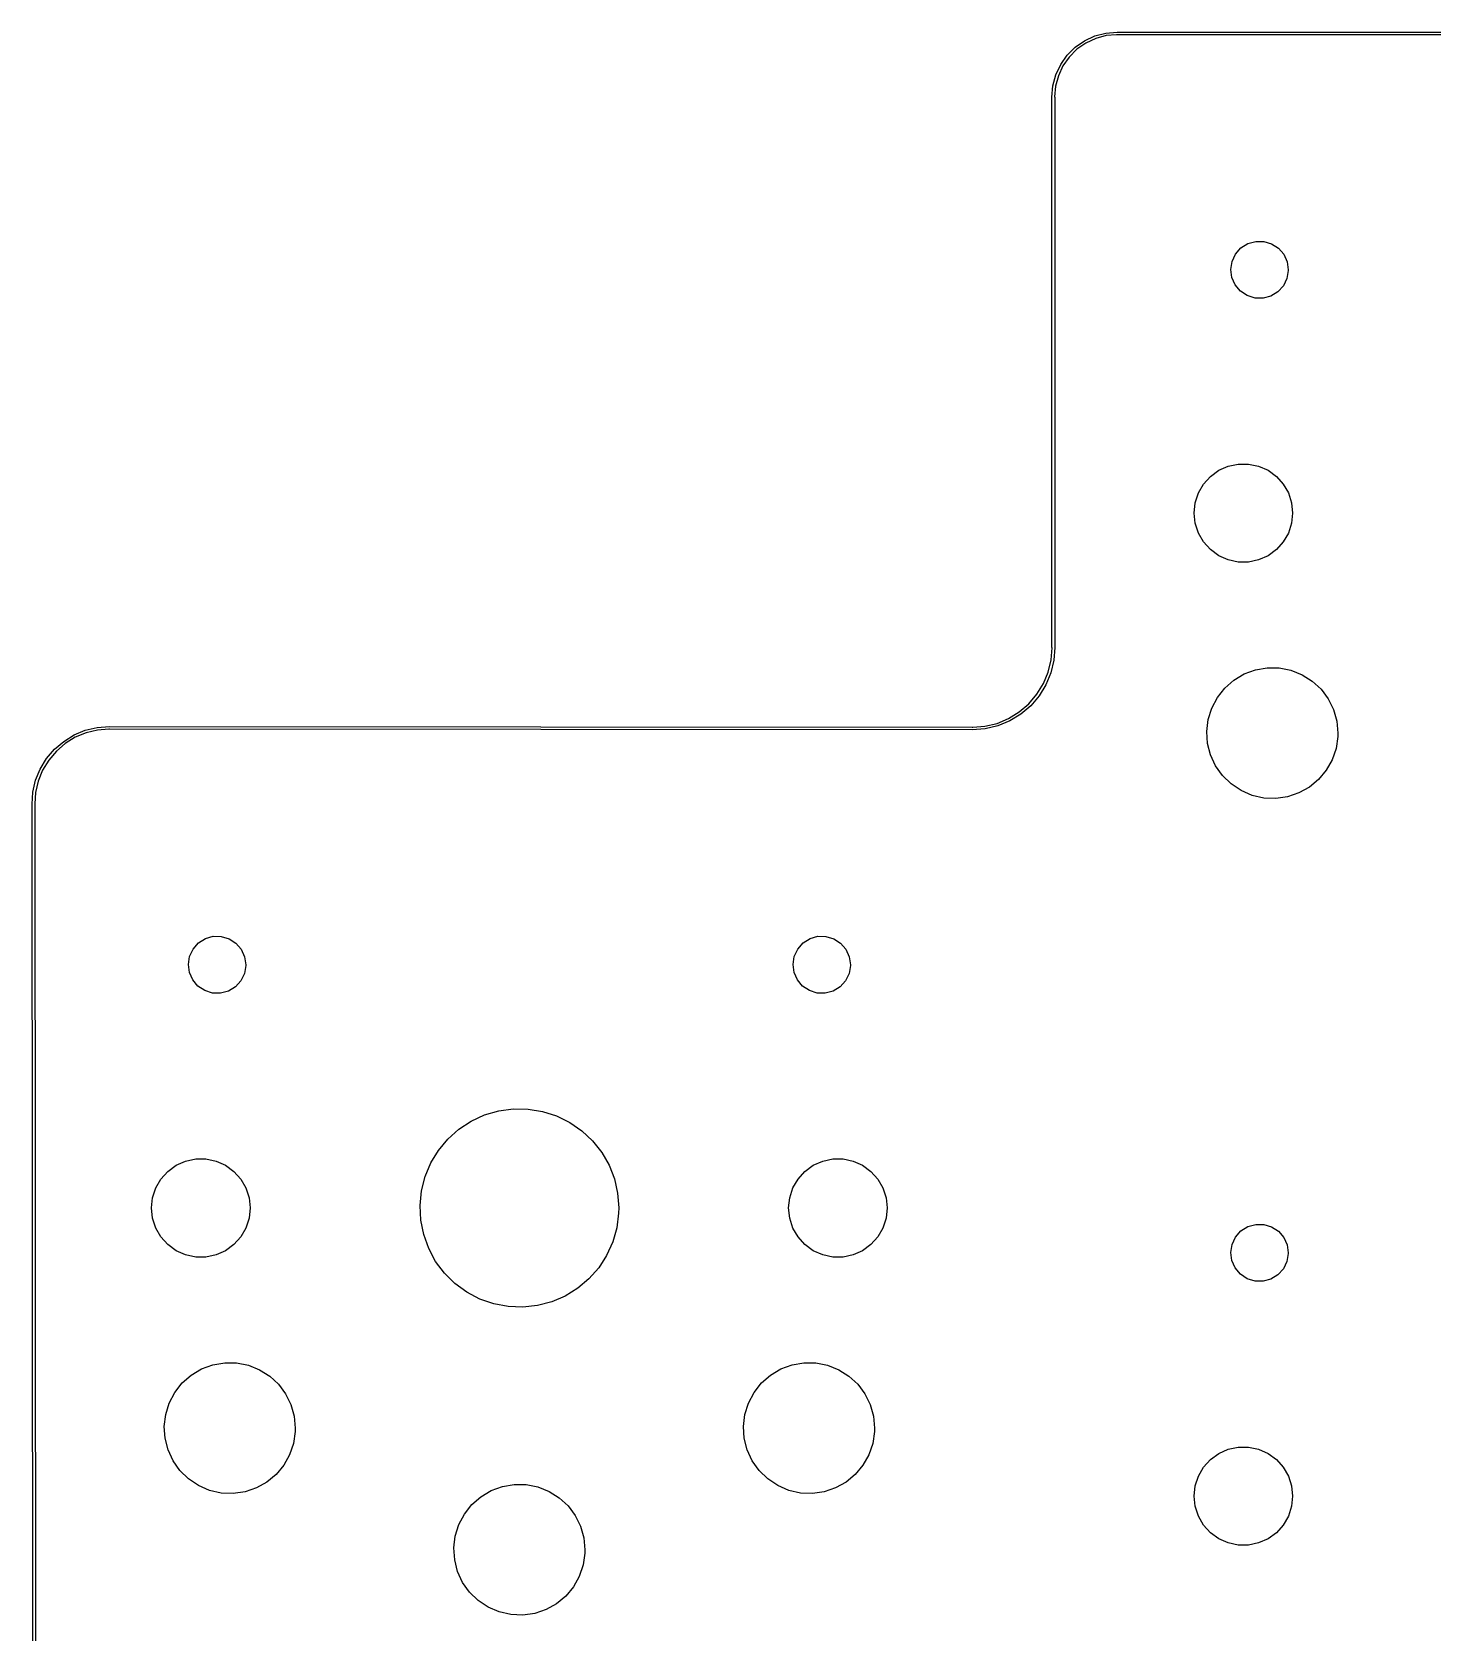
# Model space of a CAD drawing. Extents: x 19 to 128, y -105 to -19.
# Drawn here: x 18.67 to 42.85, y -53.42 to -25.77 of the extents above; entities that cross this region are included whole.
import ezdxf

# ---------------------------------------------------------------- set-up
doc = ezdxf.new("R2010")
doc.units = 0
doc.layers.add('BLACK', color=7, linetype='CONTINUOUS')

msp = doc.modelspace()

# ---------------------------------------------------------------- linework, layer by layer
at = {"layer": 'BLACK', "linetype": 'CONTINUOUS'}
for p, q in [((36.6769, -26.0382), (36.8375, -25.9257)), ((36.8604, -25.9655), (36.7064, -26.0734)), ((36.8375, -25.9257), (37.0152, -25.8428)), ((37.0309, -25.886), (36.8604, -25.9655)), ((37.0152, -25.8428), (37.2046, -25.7921)), ((37.2126, -25.8373), (37.0309, -25.886)), ((37.2046, -25.7921), (37.4, -25.775)), ((37.3918, -25.8216), (37.2126, -25.8373)), ((37.4, -25.825), (37.3918, -25.8216)), ((37.4, -25.775), (52.71, -25.775)), ((52.71, -25.825), (37.4, -25.825)), ((36.4257, -26.3375), (36.5382, -26.1769)), ((36.5734, -26.2064), (36.4655, -26.3604)), ((36.5382, -26.1769), (36.6769, -26.0382)), ((36.7064, -26.0734), (36.5734, -26.2064)), ((36.2921, -26.7046), (36.3428, -26.5152)), ((36.386, -26.5309), (36.3373, -26.7126)), ((36.3428, -26.5152), (36.4257, -26.3375)), ((36.4655, -26.3604), (36.386, -26.5309)), ((36.275, -26.9), (36.2921, -26.7046)), ((36.3373, -26.7126), (36.3216, -26.8918)), ((36.275, -36.4), (36.275, -26.9)), ((36.3216, -26.8918), (36.325, -26.9)), ((36.325, -26.9), (36.325, -36.4)), ((39.446, -29.6081), (39.539, -29.5028)), ((39.539, -29.5028), (39.6578, -29.4279)), ((39.6578, -29.4279), (39.7928, -29.3893)), ((39.7928, -29.3893), (39.9332, -29.3901)), ((39.9332, -29.3901), (40.0678, -29.4304)), ((40.0678, -29.4304), (40.1856, -29.5068)), ((40.1856, -29.5068), (40.2773, -29.6131)), ((39.3647, -29.8739), (39.3863, -29.7352)), ((39.3863, -29.7352), (39.446, -29.6081)), ((40.2773, -29.6131), (40.3354, -29.741)), ((40.3354, -29.741), (40.3553, -29.88)), ((39.3829, -30.0132), (39.3647, -29.8739)), ((39.4395, -30.1417), (39.3829, -30.0132)), ((40.3319, -30.0306), (40.2706, -30.157)), ((40.3552, -29.8921), (40.3319, -30.0306)), ((40.3553, -29.88), (40.3552, -29.8921)), ((39.5299, -30.2492), (39.4395, -30.1417)), ((39.6468, -30.327), (39.5299, -30.2492)), ((39.7808, -30.3689), (39.6468, -30.327)), ((39.9212, -30.3715), (39.7808, -30.3689)), ((40.0567, -30.3346), (39.9212, -30.3715)), ((40.1764, -30.2611), (40.0567, -30.3346)), ((40.2706, -30.157), (40.1764, -30.2611)), ((38.8916, -33.5799), (39.0106, -33.4477)), ((39.0106, -33.4477), (39.1546, -33.3431)), ((39.1546, -33.3431), (39.3171, -33.2707)), ((39.3171, -33.2707), (39.4911, -33.2338)), ((39.4911, -33.2338), (39.6689, -33.2338)), ((39.6689, -33.2338), (39.8429, -33.2707)), ((39.8429, -33.2707), (40.0054, -33.3431)), ((40.0054, -33.3431), (40.1494, -33.4477)), ((40.1494, -33.4477), (40.2684, -33.5799)), ((38.8027, -33.7339), (38.8916, -33.5799)), ((40.2684, -33.5799), (40.3573, -33.7339)), ((38.7291, -34.08), (38.7477, -33.9031)), ((38.7477, -33.9031), (38.8027, -33.7339)), ((40.3573, -33.7339), (40.4123, -33.9031)), ((40.4123, -33.9031), (40.4309, -34.08)), ((38.7477, -34.2569), (38.7291, -34.08)), ((38.8027, -34.4261), (38.7477, -34.2569)), ((40.4123, -34.2569), (40.3573, -34.4261)), ((40.4309, -34.08), (40.4123, -34.2569)), ((38.8916, -34.5801), (38.8027, -34.4261)), ((40.3573, -34.4261), (40.2684, -34.5801)), ((39.0106, -34.7123), (38.8916, -34.5801)), ((39.1546, -34.8169), (39.0106, -34.7123)), ((39.3171, -34.8893), (39.1546, -34.8169)), ((40.0054, -34.8169), (39.8429, -34.8893)), ((40.1494, -34.7123), (40.0054, -34.8169)), ((40.2684, -34.5801), (40.1494, -34.7123)), ((39.4911, -34.9262), (39.3171, -34.8893)), ((39.6689, -34.9262), (39.4911, -34.9262)), ((39.8429, -34.8893), (39.6689, -34.9262)), ((36.2623, -36.6158), (36.2786, -36.4086)), ((36.2786, -36.4086), (36.275, -36.4)), ((36.325, -36.4), (36.3075, -36.6229)), ((36.2117, -36.8262), (36.2623, -36.6158)), ((36.3075, -36.6229), (36.2553, -36.8403)), ((39.7873, -36.7875), (39.9913, -36.7525)), ((39.9913, -36.7525), (40.1982, -36.7552)), ((40.1982, -36.7552), (40.4012, -36.7956)), ((36.0158, -37.2107), (36.1289, -37.0262)), ((36.1289, -37.0262), (36.2117, -36.8262)), ((36.2553, -36.8403), (36.1697, -37.0469)), ((39.2596, -37.1015), (39.4152, -36.965)), ((39.4152, -36.965), (39.5931, -36.8592)), ((39.5931, -36.8592), (39.7873, -36.7875)), ((40.4012, -36.7956), (40.5935, -36.8723)), ((40.5935, -36.8723), (40.7685, -36.9827)), ((40.7685, -36.9827), (40.9205, -37.1232)), ((35.8753, -37.3753), (36.0158, -37.2107)), ((36.0528, -37.2376), (35.9076, -37.4076)), ((36.1697, -37.0469), (36.0528, -37.2376)), ((39.0351, -37.4472), (39.1315, -37.264)), ((39.1315, -37.264), (39.2596, -37.1015)), ((40.9205, -37.1232), (41.0443, -37.2891)), ((41.0443, -37.2891), (41.1359, -37.4747)), ((35.5262, -37.6289), (35.7107, -37.5158)), ((35.7376, -37.5528), (35.5469, -37.6697)), ((35.7107, -37.5158), (35.8753, -37.3753)), ((35.9076, -37.4076), (35.7376, -37.5528)), ((38.9737, -37.6449), (39.0351, -37.4472)), ((41.1359, -37.4747), (41.1921, -37.6739)), ((19.3912, -37.9119), (19.5855, -37.831)), ((19.5855, -37.831), (19.7902, -37.7816)), ((19.7974, -37.8271), (19.5998, -37.8748)), ((19.7902, -37.7816), (20, -37.765)), ((19.9919, -37.8117), (19.7974, -37.8271)), ((20, -37.8151), (19.9919, -37.8117)), ((20, -37.765), (20, -37.7651)), ((20, -37.7651), (20, -37.7651)), ((20, -37.7651), (20, -37.7651)), ((20, -37.7651), (34.9, -37.775)), ((34.9, -37.825), (20, -37.8151)), ((34.9, -37.775), (34.9081, -37.7784)), ((35.1229, -37.8075), (34.9, -37.825)), ((34.9, -37.825), (34.9, -37.825)), ((34.9, -37.825), (34.9, -37.825)), ((34.9081, -37.7784), (34.9086, -37.7786)), ((34.9086, -37.7786), (35.1158, -37.7623)), ((35.1158, -37.7623), (35.3262, -37.7117)), ((35.3403, -37.7553), (35.1229, -37.8075)), ((35.3262, -37.7117), (35.5262, -37.6289)), ((35.5469, -37.6697), (35.3403, -37.7553)), ((38.9494, -37.8504), (38.9737, -37.6449)), ((38.9629, -38.0569), (38.9494, -37.8504)), ((41.1921, -37.6739), (41.211, -37.88)), ((19.0524, -38.1597), (19.212, -38.0224)), ((19.2392, -38.0596), (19.0851, -38.1921)), ((19.212, -38.0224), (19.3912, -37.9119)), ((19.4122, -37.9529), (19.2392, -38.0596)), ((19.5998, -37.8748), (19.4122, -37.9529)), ((39.0139, -38.2575), (38.9629, -38.0569)), ((41.1797, -38.144), (41.1132, -38.34)), ((41.2094, -37.9392), (41.1797, -38.144)), ((41.211, -37.88), (41.2094, -37.9392)), ((18.8073, -38.5003), (18.9164, -38.3203)), ((18.9538, -38.3472), (18.8484, -38.521)), ((18.9164, -38.3203), (19.0524, -38.1597)), ((19.0851, -38.1921), (18.9538, -38.3472)), ((39.1005, -38.4455), (39.0139, -38.2575)), ((41.1132, -38.34), (41.0121, -38.5206)), ((18.6801, -38.9002), (18.7279, -38.6952)), ((18.7279, -38.6952), (18.8073, -38.5003)), ((18.8484, -38.521), (18.7717, -38.7092)), ((39.22, -38.6145), (39.1005, -38.4455)), ((39.3682, -38.759), (39.22, -38.6145)), ((40.8797, -38.6797), (40.7206, -38.8121)), ((41.0121, -38.5206), (40.8797, -38.6797)), ((18.6651, -39.11), (18.6801, -38.9002)), ((18.7256, -38.9071), (18.7117, -39.1018)), ((18.7717, -38.7092), (18.7256, -38.9071)), ((39.5403, -38.8739), (39.3682, -38.759)), ((39.7305, -38.9556), (39.5403, -38.8739)), ((39.9324, -39.0013), (39.7305, -38.9556)), ((40.54, -38.9132), (40.344, -38.9797)), ((40.7206, -38.8121), (40.54, -38.9132)), ((18.7053, -86.3), (18.6651, -39.11)), ((18.6651, -39.11), (18.6651, -39.11)), ((18.7117, -39.1018), (18.7151, -39.1098)), ((18.7151, -39.1098), (18.715, -39.1099)), ((18.715, -39.1099), (18.7151, -39.11)), ((18.7151, -39.11), (18.7553, -86.3)), ((40.1392, -39.0095), (39.9324, -39.0013)), ((40.344, -38.9797), (40.1392, -39.0095)), ((21.539, -41.5028), (21.6578, -41.4279)), ((21.6578, -41.4279), (21.7928, -41.3893)), ((21.7928, -41.3893), (21.9332, -41.3901)), ((21.9332, -41.3901), (22.0678, -41.4304)), ((22.0678, -41.4304), (22.1856, -41.5068)), ((31.979, -41.5028), (32.0978, -41.4279)), ((32.0978, -41.4279), (32.2328, -41.3893)), ((32.2328, -41.3893), (32.3732, -41.3901)), ((32.3732, -41.3901), (32.5078, -41.4304)), ((32.5078, -41.4304), (32.6256, -41.5068)), ((21.3647, -41.8739), (21.3863, -41.7352)), ((21.3863, -41.7352), (21.446, -41.6081)), ((21.446, -41.6081), (21.539, -41.5028)), ((22.1856, -41.5068), (22.2773, -41.6131)), ((22.2773, -41.6131), (22.3354, -41.741)), ((31.8047, -41.8739), (31.8263, -41.7352)), ((31.8263, -41.7352), (31.886, -41.6081)), ((31.886, -41.6081), (31.979, -41.5028)), ((32.6256, -41.5068), (32.7173, -41.6131)), ((32.7173, -41.6131), (32.7754, -41.741)), ((21.3829, -42.0132), (21.3647, -41.8739)), ((21.4395, -42.1417), (21.3829, -42.0132)), ((22.3552, -41.8921), (22.3319, -42.0306)), ((22.3354, -41.741), (22.3553, -41.88)), ((22.3553, -41.88), (22.3552, -41.8921)), ((31.8229, -42.0132), (31.8047, -41.8739)), ((31.8795, -42.1417), (31.8229, -42.0132)), ((32.7952, -41.8921), (32.7719, -42.0306)), ((32.7754, -41.741), (32.7953, -41.88)), ((32.7953, -41.88), (32.7952, -41.8921)), ((21.5299, -42.2492), (21.4395, -42.1417)), ((21.6468, -42.327), (21.5299, -42.2492)), ((22.1764, -42.2611), (22.0567, -42.3346)), ((22.2706, -42.157), (22.1764, -42.2611)), ((22.3319, -42.0306), (22.2706, -42.157)), ((31.9699, -42.2492), (31.8795, -42.1417)), ((32.0868, -42.327), (31.9699, -42.2492)), ((32.6164, -42.2611), (32.4967, -42.3346)), ((32.7106, -42.157), (32.6164, -42.2611)), ((32.7719, -42.0306), (32.7106, -42.157)), ((21.7808, -42.3689), (21.6468, -42.327)), ((21.9212, -42.3715), (21.7808, -42.3689)), ((22.0567, -42.3346), (21.9212, -42.3715)), ((32.2208, -42.3689), (32.0868, -42.327)), ((32.3612, -42.3715), (32.2208, -42.3689)), ((32.4967, -42.3346), (32.3612, -42.3715)), ((26.2488, -44.5805), (26.4796, -44.4741)), ((26.4796, -44.4741), (26.7235, -44.403)), ((26.7235, -44.403), (26.9753, -44.3687)), ((26.9753, -44.3687), (27.2294, -44.372)), ((27.2294, -44.372), (27.4802, -44.4129)), ((27.4802, -44.4129), (27.7223, -44.4903)), ((27.7223, -44.4903), (27.9502, -44.6027)), ((25.8467, -44.889), (26.0363, -44.7198)), ((26.0363, -44.7198), (26.2488, -44.5805)), ((27.9502, -44.6027), (28.159, -44.7476)), ((28.159, -44.7476), (28.3441, -44.9217)), ((25.6842, -45.0844), (25.8467, -44.889)), ((28.3441, -44.9217), (28.5014, -45.1213)), ((21.1546, -45.3431), (21.3171, -45.2707)), ((21.3171, -45.2707), (21.4911, -45.2338)), ((21.4911, -45.2338), (21.6689, -45.2338)), ((21.6689, -45.2338), (21.8429, -45.2707)), ((21.8429, -45.2707), (22.0054, -45.3431)), ((25.4541, -45.536), (25.5524, -45.3016)), ((25.5524, -45.3016), (25.6842, -45.0844)), ((28.5014, -45.1213), (28.6275, -45.3419)), ((32.1546, -45.3431), (32.3171, -45.2707)), ((32.3171, -45.2707), (32.4911, -45.2338)), ((32.4911, -45.2338), (32.6689, -45.2338)), ((32.6689, -45.2338), (32.8429, -45.2707)), ((32.8429, -45.2707), (33.0054, -45.3431)), ((20.8027, -45.7339), (20.8916, -45.5799)), ((20.8916, -45.5799), (21.0106, -45.4477)), ((21.0106, -45.4477), (21.1546, -45.3431)), ((22.0054, -45.3431), (22.1494, -45.4477)), ((22.1494, -45.4477), (22.2684, -45.5799)), ((22.2684, -45.5799), (22.3573, -45.7339)), ((25.3915, -45.7823), (25.4541, -45.536)), ((28.6275, -45.3419), (28.7196, -45.5787)), ((28.7196, -45.5787), (28.7757, -45.8266)), ((31.8027, -45.7339), (31.8916, -45.5799)), ((31.8916, -45.5799), (32.0106, -45.4477)), ((32.0106, -45.4477), (32.1546, -45.3431)), ((33.0054, -45.3431), (33.1494, -45.4477)), ((33.1494, -45.4477), (33.2684, -45.5799)), ((33.2684, -45.5799), (33.3573, -45.7339)), ((20.7477, -45.9031), (20.8027, -45.7339)), ((22.3573, -45.7339), (22.4123, -45.9031)), ((25.3661, -46.0351), (25.3915, -45.7823)), ((28.7757, -45.8266), (28.7945, -46.08)), ((31.7477, -45.9031), (31.8027, -45.7339)), ((33.3573, -45.7339), (33.4123, -45.9031)), ((20.7291, -46.08), (20.7477, -45.9031)), ((20.7477, -46.2569), (20.7291, -46.08)), ((22.4123, -45.9031), (22.4309, -46.08)), ((22.4309, -46.08), (22.4123, -46.2569)), ((25.3783, -46.2889), (25.3661, -46.0351)), ((28.7945, -46.08), (28.7921, -46.1697)), ((31.7291, -46.08), (31.7477, -45.9031)), ((31.7477, -46.2569), (31.7291, -46.08)), ((33.4123, -45.9031), (33.4309, -46.08)), ((33.4309, -46.08), (33.4123, -46.2569)), ((20.8027, -46.4261), (20.7477, -46.2569)), ((20.8916, -46.5801), (20.8027, -46.4261)), ((22.3573, -46.4261), (22.2684, -46.5801)), ((22.4123, -46.2569), (22.3573, -46.4261)), ((25.4279, -46.5382), (25.3783, -46.2889)), ((28.7601, -46.4218), (28.6911, -46.6664)), ((28.7921, -46.1697), (28.7601, -46.4218)), ((31.8027, -46.4261), (31.7477, -46.2569)), ((31.8916, -46.5801), (31.8027, -46.4261)), ((33.3573, -46.4261), (33.2684, -46.5801)), ((33.4123, -46.2569), (33.3573, -46.4261)), ((39.539, -46.4768), (39.6578, -46.4019)), ((39.6578, -46.4019), (39.7928, -46.3633)), ((39.7928, -46.3633), (39.9332, -46.3641)), ((39.9332, -46.3641), (40.0678, -46.4044)), ((40.0678, -46.4044), (40.1856, -46.4808)), ((21.0106, -46.7123), (20.8916, -46.5801)), ((21.1546, -46.8169), (21.0106, -46.7123)), ((22.1494, -46.7123), (22.0054, -46.8169)), ((22.2684, -46.5801), (22.1494, -46.7123)), ((25.5137, -46.7773), (25.4279, -46.5382)), ((28.6911, -46.6664), (28.5867, -46.8981)), ((32.0106, -46.7123), (31.8916, -46.5801)), ((32.1546, -46.8169), (32.0106, -46.7123)), ((33.1494, -46.7123), (33.0054, -46.8169)), ((33.2684, -46.5801), (33.1494, -46.7123)), ((39.3647, -46.8479), (39.3863, -46.7092)), ((39.3863, -46.7092), (39.446, -46.5821)), ((39.446, -46.5821), (39.539, -46.4768)), ((40.1856, -46.4808), (40.2773, -46.5871)), ((40.2773, -46.5871), (40.3354, -46.715)), ((40.3354, -46.715), (40.3553, -46.854)), ((21.3171, -46.8893), (21.1546, -46.8169)), ((21.4911, -46.9262), (21.3171, -46.8893)), ((21.6689, -46.9262), (21.4911, -46.9262)), ((21.8429, -46.8893), (21.6689, -46.9262)), ((22.0054, -46.8169), (21.8429, -46.8893)), ((25.634, -47.0012), (25.5137, -46.7773)), ((28.5867, -46.8981), (28.4493, -47.1118)), ((32.3171, -46.8893), (32.1546, -46.8169)), ((32.4911, -46.9262), (32.3171, -46.8893)), ((32.6689, -46.9262), (32.4911, -46.9262)), ((32.8429, -46.8893), (32.6689, -46.9262)), ((33.0054, -46.8169), (32.8429, -46.8893)), ((39.3829, -46.9872), (39.3647, -46.8479)), ((39.4395, -47.1157), (39.3829, -46.9872)), ((40.3552, -46.8661), (40.3319, -47.0046)), ((40.3553, -46.854), (40.3552, -46.8661)), ((25.786, -47.2048), (25.634, -47.0012)), ((25.9665, -47.3837), (25.786, -47.2048)), ((28.4493, -47.1118), (28.2817, -47.3029)), ((39.5299, -47.2232), (39.4395, -47.1157)), ((39.6468, -47.301), (39.5299, -47.2232)), ((40.1764, -47.2351), (40.0567, -47.3086)), ((40.2706, -47.131), (40.1764, -47.2351)), ((40.3319, -47.0046), (40.2706, -47.131)), ((26.1715, -47.534), (25.9665, -47.3837)), ((26.3963, -47.6523), (26.1715, -47.534)), ((28.0878, -47.4671), (27.8717, -47.6008)), ((28.2817, -47.3029), (28.0878, -47.4671)), ((39.7808, -47.3429), (39.6468, -47.301)), ((39.9212, -47.3455), (39.7808, -47.3429)), ((40.0567, -47.3086), (39.9212, -47.3455)), ((26.6363, -47.7361), (26.3963, -47.6523)), ((26.8859, -47.7835), (26.6363, -47.7361)), ((27.1398, -47.7935), (26.8859, -47.7835)), ((27.3924, -47.7658), (27.1398, -47.7935)), ((27.6382, -47.7011), (27.3924, -47.7658)), ((27.8717, -47.6008), (27.6382, -47.7011)), ((21.4152, -48.965), (21.5931, -48.8592)), ((21.5931, -48.8592), (21.7873, -48.7875)), ((21.7873, -48.7875), (21.9913, -48.7525)), ((21.9913, -48.7525), (22.1982, -48.7552)), ((22.1982, -48.7552), (22.4012, -48.7956)), ((22.4012, -48.7956), (22.5935, -48.8723)), ((22.5935, -48.8723), (22.7685, -48.9827)), ((31.4152, -48.965), (31.5931, -48.8592)), ((31.5931, -48.8592), (31.7873, -48.7875)), ((31.7873, -48.7875), (31.9913, -48.7525)), ((31.9913, -48.7525), (32.1982, -48.7552)), ((32.1982, -48.7552), (32.4012, -48.7956)), ((32.4012, -48.7956), (32.5935, -48.8723)), ((32.5935, -48.8723), (32.7685, -48.9827)), ((21.1315, -49.264), (21.2596, -49.1015)), ((21.2596, -49.1015), (21.4152, -48.965)), ((22.7685, -48.9827), (22.9205, -49.1232)), ((22.9205, -49.1232), (23.0443, -49.2891)), ((31.1315, -49.264), (31.2596, -49.1015)), ((31.2596, -49.1015), (31.4152, -48.965)), ((32.7685, -48.9827), (32.9205, -49.1232)), ((32.9205, -49.1232), (33.0443, -49.2891)), ((20.9737, -49.6449), (21.0351, -49.4472)), ((21.0351, -49.4472), (21.1315, -49.264)), ((23.0443, -49.2891), (23.1359, -49.4747)), ((23.1359, -49.4747), (23.1921, -49.6739)), ((30.9737, -49.6449), (31.0351, -49.4472)), ((31.0351, -49.4472), (31.1315, -49.264)), ((33.0443, -49.2891), (33.1359, -49.4747)), ((33.1359, -49.4747), (33.1921, -49.6739)), ((20.9494, -49.8504), (20.9737, -49.6449)), ((23.1921, -49.6739), (23.211, -49.88)), ((30.9494, -49.8504), (30.9737, -49.6449)), ((33.1921, -49.6739), (33.211, -49.88)), ((20.9629, -50.0569), (20.9494, -49.8504)), ((23.2095, -49.9392), (23.1797, -50.144)), ((23.211, -49.88), (23.2095, -49.9392)), ((30.9629, -50.0569), (30.9494, -49.8504)), ((33.2094, -49.9392), (33.1797, -50.144)), ((33.211, -49.88), (33.2094, -49.9392)), ((21.0139, -50.2575), (20.9629, -50.0569)), ((21.1005, -50.4455), (21.0139, -50.2575)), ((23.1797, -50.144), (23.1132, -50.34)), ((31.0139, -50.2575), (30.9629, -50.0569)), ((31.1005, -50.4455), (31.0139, -50.2575)), ((33.1797, -50.144), (33.1132, -50.34)), ((39.1546, -50.3171), (39.3171, -50.2447)), ((39.3171, -50.2447), (39.4911, -50.2078)), ((39.4911, -50.2078), (39.6689, -50.2078)), ((39.6689, -50.2078), (39.8429, -50.2447)), ((39.8429, -50.2447), (40.0054, -50.3171)), ((21.22, -50.6145), (21.1005, -50.4455)), ((23.0121, -50.5206), (22.8797, -50.6797)), ((23.1132, -50.34), (23.0121, -50.5206)), ((31.22, -50.6145), (31.1005, -50.4455)), ((33.0121, -50.5206), (32.8797, -50.6797)), ((33.1132, -50.34), (33.0121, -50.5206)), ((38.8027, -50.7079), (38.8916, -50.5539)), ((38.8916, -50.5539), (39.0106, -50.4217)), ((39.0106, -50.4217), (39.1546, -50.3171)), ((40.0054, -50.3171), (40.1494, -50.4217)), ((40.1494, -50.4217), (40.2684, -50.5539)), ((40.2684, -50.5539), (40.3573, -50.7079)), ((21.3682, -50.759), (21.22, -50.6145)), ((21.5403, -50.8739), (21.3682, -50.759)), ((22.7206, -50.8121), (22.54, -50.9132)), ((22.8797, -50.6797), (22.7206, -50.8121)), ((26.7873, -50.8875), (26.9913, -50.8525)), ((26.9913, -50.8525), (27.1982, -50.8552)), ((27.1982, -50.8552), (27.4012, -50.8956)), ((31.3682, -50.759), (31.22, -50.6145)), ((31.5403, -50.8739), (31.3682, -50.759)), ((32.7206, -50.8121), (32.54, -50.9132)), ((32.8797, -50.6797), (32.7206, -50.8121)), ((38.7477, -50.8771), (38.8027, -50.7079)), ((40.3573, -50.7079), (40.4123, -50.8771)), ((21.7305, -50.9556), (21.5403, -50.8739)), ((21.9324, -51.0013), (21.7305, -50.9556)), ((22.1392, -51.0095), (21.9324, -51.0013)), ((22.344, -50.9797), (22.1392, -51.0095)), ((22.54, -50.9132), (22.344, -50.9797)), ((26.2596, -51.2015), (26.4152, -51.065)), ((26.4152, -51.065), (26.5931, -50.9592)), ((26.5931, -50.9592), (26.7873, -50.8875)), ((27.4012, -50.8956), (27.5935, -50.9723)), ((27.5935, -50.9723), (27.7685, -51.0827)), ((27.7685, -51.0827), (27.9205, -51.2232)), ((31.7305, -50.9556), (31.5403, -50.8739)), ((31.9324, -51.0013), (31.7305, -50.9556)), ((32.1392, -51.0095), (31.9324, -51.0013)), ((32.344, -50.9797), (32.1392, -51.0095)), ((32.54, -50.9132), (32.344, -50.9797)), ((38.7291, -51.054), (38.7477, -50.8771)), ((38.7477, -51.2309), (38.7291, -51.054)), ((40.4123, -50.8771), (40.4309, -51.054)), ((40.4309, -51.054), (40.4123, -51.2309)), ((26.0351, -51.5472), (26.1315, -51.364)), ((26.1315, -51.364), (26.2596, -51.2015)), ((27.9205, -51.2232), (28.0443, -51.3891)), ((28.0443, -51.3891), (28.1359, -51.5747)), ((38.8027, -51.4001), (38.7477, -51.2309)), ((38.8916, -51.5541), (38.8027, -51.4001)), ((40.3573, -51.4001), (40.2684, -51.5541)), ((40.4123, -51.2309), (40.3573, -51.4001)), ((25.9737, -51.7449), (26.0351, -51.5472)), ((28.1359, -51.5747), (28.1921, -51.7739)), ((39.0106, -51.6863), (38.8916, -51.5541)), ((39.1546, -51.7909), (39.0106, -51.6863)), ((40.1494, -51.6863), (40.0054, -51.7909)), ((40.2684, -51.5541), (40.1494, -51.6863)), ((25.9494, -51.9504), (25.9737, -51.7449)), ((25.9629, -52.1569), (25.9494, -51.9504)), ((28.1921, -51.7739), (28.211, -51.98)), ((39.3171, -51.8633), (39.1546, -51.7909)), ((39.4911, -51.9002), (39.3171, -51.8633)), ((39.6689, -51.9002), (39.4911, -51.9002)), ((39.8429, -51.8633), (39.6689, -51.9002)), ((40.0054, -51.7909), (39.8429, -51.8633)), ((26.0139, -52.3575), (25.9629, -52.1569)), ((28.1797, -52.244), (28.1132, -52.44)), ((28.2095, -52.0392), (28.1797, -52.244)), ((28.211, -51.98), (28.2095, -52.0392)), ((26.1005, -52.5455), (26.0139, -52.3575)), ((28.1132, -52.44), (28.0121, -52.6206)), ((26.22, -52.7145), (26.1005, -52.5455)), ((26.3682, -52.859), (26.22, -52.7145)), ((27.8797, -52.7797), (27.7206, -52.9121)), ((28.0121, -52.6206), (27.8797, -52.7797)), ((26.5403, -52.9739), (26.3682, -52.859)), ((26.7305, -53.0556), (26.5403, -52.9739)), ((26.9324, -53.1013), (26.7305, -53.0556)), ((27.54, -53.0132), (27.344, -53.0797)), ((27.7206, -52.9121), (27.54, -53.0132)), ((27.1392, -53.1094), (26.9324, -53.1013)), ((27.344, -53.0797), (27.1392, -53.1094))]:
    msp.add_line(p, q, dxfattribs=at)

doc.saveas('drawing.dxf')
